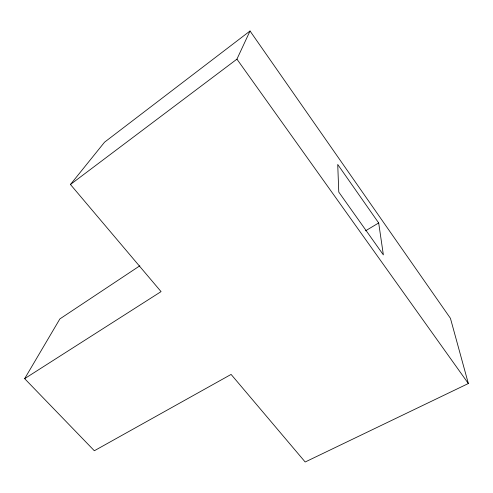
<?xml version="1.0" encoding="UTF-8"?>
<svg xmlns="http://www.w3.org/2000/svg" width="493" height="493" viewBox="0 0 493 493"><rect width="100%" height="100%" fill="white"/><g stroke="black" fill="none" stroke-linecap="round" stroke-linejoin="round"><path stroke-width="0.74" d="M24.65 378.655L161.063 291.622L70.45 184.493L236.93 59.148L250.031 31.004L450.436 318.312L468.35 383.523L305.179 461.996L231.1 374.421L94.342 450.75L24.65 378.655L59.881 318.909L139.821 265.813M70.45 184.493L104.547 142.187L250.031 31.004M365.51 230.835L378.686 222.959L337.73 164.477L338.777 192.067L383.369 254.893L378.686 222.959M236.93 59.148L468.35 383.523"/></g></svg>
